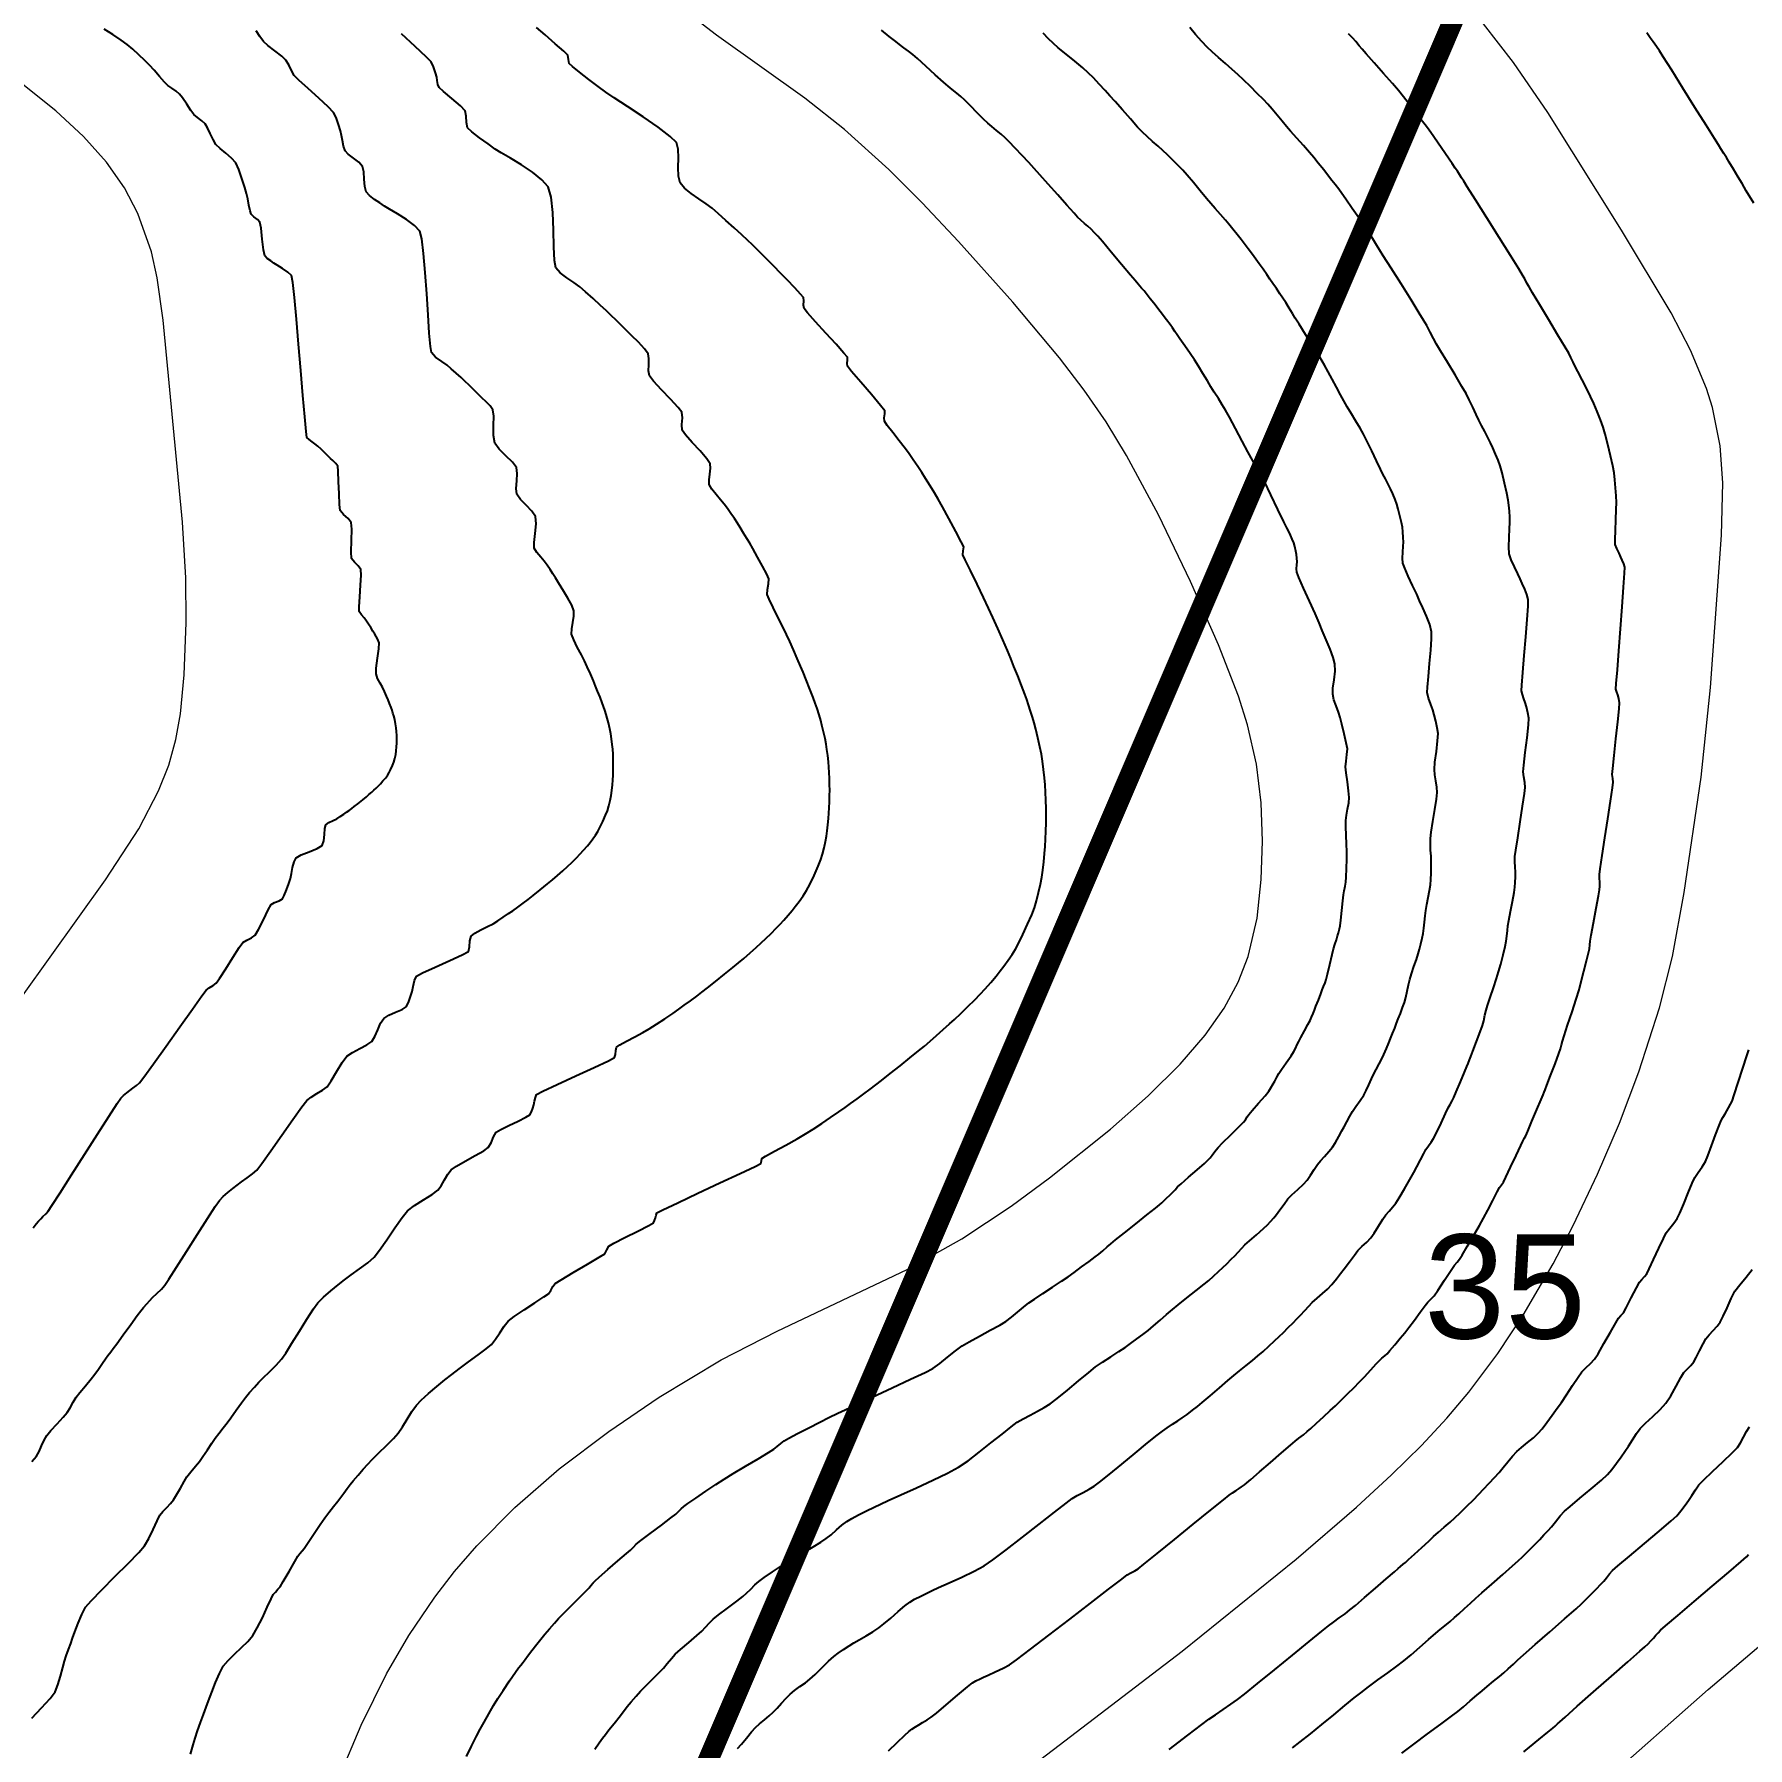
# Model space of a CAD drawing. Extents: x 27 to 849, y 0 to 853.
# Drawn here: x 716.7 to 800.3, y 369 to 452.6 of the extents above; entities that cross this region are included whole.
import ezdxf
from ezdxf.enums import TextEntityAlignment as Align

# ---------------------------------------------------------------- set-up
doc = ezdxf.new("R2010")
doc.units = 0
doc.header["$LTSCALE"] = 2
for name, color, linetype in [('ARQ - PORTAS E ESQUADRIAS 1-50', 2, 'Continuous'), ('Curva 1 m', 5, 'Continuous'), ('Curva Mestra', 1, 'Continuous'), ('TXT - TEXTO 01', 142, 'Continuous')]:
    doc.layers.add(name, color=color, linetype=linetype)
doc.styles.add('ARIAL', font='arial.ttf')

msp = doc.modelspace()

# ---------------------------------------------------------------- linework, layer by layer
at = {"layer": 'ARQ - PORTAS E ESQUADRIAS 1-50', "const_width": 1}
msp.add_lwpolyline([(619.662, 64.962), (532.953, 53.734), (488.222, 57.382), (464.071, 66.688), (452.245, 74.702), (148.786, 382.232), (76.606, 469.903), (65.463, 493.563), (62.139, 582.817), (440.601, 808.535), (802.504, 491.862), (619.662, 64.962)], close=True, dxfattribs=at)
at = {"layer": 'Curva 1 m', "linetype": 'Continuous', "lineweight": -3}
for points, elevation in [([(716.606, 370.405), (717.082, 370.909), (717.498, 371.371), (717.743, 371.69), (717.885, 372.031), (718.01, 372.46), (718.116, 372.878), (718.201, 373.19), (718.29, 373.451), (718.396, 373.754), (718.505, 374.056), (718.602, 374.315), (718.716, 374.624), (718.872, 375.043), (719.05, 375.472), (719.231, 375.815), (719.508, 376.136), (720.026, 376.671), (720.666, 377.313), (721.307, 377.956), (721.83, 378.492), (722.115, 378.815), (722.318, 379.171), (722.528, 379.618), (722.718, 380.039), (722.862, 380.315), (723.006, 380.494), (723.192, 380.691), (723.379, 380.887), (723.528, 381.064), (723.675, 381.301), (723.857, 381.629), (724.038, 381.955), (724.18, 382.189), (724.37, 382.431), (724.599, 382.698), (724.794, 382.936), (724.957, 383.17), (725.176, 383.499), (725.394, 383.828), (725.554, 384.061), (725.737, 384.302), (725.95, 384.572), (726.135, 384.811), (726.316, 385.06), (726.578, 385.425), (726.843, 385.792), (727.031, 386.043), (727.232, 386.287), (727.468, 386.559), (727.68, 386.793), (727.893, 387.005), (728.206, 387.306), (728.534, 387.632), (728.794, 387.918), (728.995, 388.212), (729.303, 388.702), (729.666, 389.29), (730.032, 389.879), (730.348, 390.373), (730.564, 390.673), (730.843, 390.952), (731.192, 391.255), (731.553, 391.548), (731.864, 391.797), (732.194, 392.042), (732.598, 392.325), (732.997, 392.619), (733.315, 392.895), (733.58, 393.231), (733.934, 393.746), (734.318, 394.32), (734.672, 394.831), (734.937, 395.159), (735.279, 395.423), (735.721, 395.7), (736.14, 395.958), (736.415, 396.162), (736.577, 396.38), (736.737, 396.661), (736.899, 396.94), (737.063, 397.154), (737.323, 397.334), (737.756, 397.585), (738.241, 397.854), (738.657, 398.091), (738.881, 398.244), (739.014, 398.473), (739.134, 398.763), (739.269, 398.988), (739.489, 399.124), (739.884, 399.323), (740.333, 399.538), (740.714, 399.724), (740.904, 399.835), (740.985, 399.98), (741.05, 400.168), (741.1, 400.334), (741.137, 400.501), (741.176, 400.692), (741.238, 400.835), (741.543, 400.996), (742.245, 401.323), (743.144, 401.735), (744.043, 402.147), (744.743, 402.474), (745.045, 402.634), (745.085, 402.785), (745.097, 402.984), (745.136, 403.138), (745.292, 403.247), (745.617, 403.428), (746.024, 403.645), (746.426, 403.859), (746.737, 404.035), (747.085, 404.257), (747.491, 404.525), (747.88, 404.788), (748.178, 404.994), (748.442, 405.182), (748.745, 405.404), (749.047, 405.628), (749.305, 405.824), (749.574, 406.035), (749.972, 406.35), (750.412, 406.703), (750.811, 407.024), (751.083, 407.248), (751.347, 407.473), (751.653, 407.741), (751.951, 408.006), (752.189, 408.224), (752.415, 408.438), (752.676, 408.693), (752.929, 408.944), (753.125, 409.147), (753.303, 409.342), (753.508, 409.576), (753.704, 409.807), (753.857, 409.995), (754.043, 410.242), (754.247, 410.53), (754.413, 410.79), (754.562, 411.079), (754.773, 411.521), (754.979, 411.975), (755.112, 412.302), (755.189, 412.558), (755.264, 412.862), (755.329, 413.167), (755.378, 413.427), (755.416, 413.686), (755.45, 413.988), (755.479, 414.292), (755.5, 414.552), (755.514, 414.812), (755.526, 415.114), (755.534, 415.417), (755.537, 415.677), (755.534, 415.937), (755.526, 416.24), (755.515, 416.542), (755.499, 416.802), (755.475, 417.062), (755.442, 417.365), (755.402, 417.668), (755.363, 417.927), (755.308, 418.2), (755.234, 418.528), (755.159, 418.844), (755.099, 419.078), (755.018, 419.349), (754.92, 419.656), (754.829, 419.924), (754.728, 420.197), (754.569, 420.61), (754.395, 421.056), (754.245, 421.427), (754.119, 421.724), (753.953, 422.107), (753.768, 422.526), (753.587, 422.931), (753.432, 423.272), (753.251, 423.644), (753.014, 424.115), (752.773, 424.594), (752.582, 424.994), (752.492, 425.224), (752.505, 425.463), (752.557, 425.742), (752.566, 425.98), (752.469, 426.209), (752.265, 426.6), (752.017, 427.05), (751.785, 427.459), (751.633, 427.724), (751.498, 427.955), (751.336, 428.222), (751.173, 428.486), (751.032, 428.708), (750.888, 428.924), (750.718, 429.173), (750.545, 429.421), (750.394, 429.632), (750.216, 429.848), (749.992, 430.106), (749.786, 430.364), (749.664, 430.582), (749.649, 430.811), (749.686, 431.094), (749.722, 431.377), (749.705, 431.604), (749.539, 431.847), (749.211, 432.223), (748.83, 432.641), (748.504, 433.009), (748.341, 433.235), (748.322, 433.508), (748.351, 433.838), (748.33, 434.109), (748.145, 434.348), (747.767, 434.75), (747.324, 435.211), (746.941, 435.624), (746.743, 435.887), (746.704, 436.127), (746.713, 436.429), (746.72, 436.73), (746.679, 436.969), (746.504, 437.212), (746.205, 437.525), (745.877, 437.841), (745.617, 438.094), (745.393, 438.323), (745.13, 438.587), (744.865, 438.85), (744.634, 439.073), (744.361, 439.326), (743.999, 439.655), (743.631, 439.984), (743.339, 440.238), (743.054, 440.445), (742.709, 440.674), (742.388, 440.916), (742.175, 441.159), (742.114, 441.516), (742.086, 442.176), (742.066, 443.002), (742.029, 443.857), (741.948, 444.604), (741.799, 445.105), (741.5, 445.455), (741.04, 445.82), (740.501, 446.176), (739.963, 446.5), (739.508, 446.766), (739.217, 446.951), (738.868, 447.203), (738.446, 447.507), (738.073, 447.794), (737.871, 447.994), (737.817, 448.246), (737.806, 448.564), (737.755, 448.82), (737.523, 449.058), (737.103, 449.412), (736.69, 449.752), (736.476, 449.95), (736.425, 450.102), (736.394, 450.291), (736.363, 450.455), (736.302, 450.67), (736.208, 450.964), (736.098, 451.205), (735.852, 451.457), (735.32, 451.955), (734.647, 452.575)], 42), ([(716.609, 382.937), (716.837, 383.19), (716.963, 383.413), (717.087, 383.688), (717.211, 383.964), (717.335, 384.19), (717.542, 384.442), (717.846, 384.774), (718.144, 385.094), (718.334, 385.314), (718.477, 385.549), (718.627, 385.827), (718.769, 386.064), (718.948, 386.292), (719.224, 386.623), (719.504, 386.954), (719.69, 387.184), (719.863, 387.434), (720.053, 387.722), (720.197, 387.934), (720.318, 388.095), (720.46, 388.275), (720.584, 388.434), (720.752, 388.665), (721.069, 389.103), (721.437, 389.611), (721.756, 390.05), (721.928, 390.282), (722.062, 390.445), (722.22, 390.626), (722.361, 390.782), (722.503, 390.924), (722.711, 391.124), (722.93, 391.341), (723.103, 391.532), (723.295, 391.818), (723.672, 392.407), (724.16, 393.178), (724.686, 394.011), (725.177, 394.783), (725.559, 395.375), (725.759, 395.664), (725.945, 395.851), (726.178, 396.053), (726.418, 396.248), (726.626, 396.414), (726.846, 396.577), (727.115, 396.766), (727.381, 396.962), (727.593, 397.146), (727.835, 397.461), (728.273, 398.079), (728.81, 398.848), (729.346, 399.615), (729.784, 400.23), (730.027, 400.542), (730.245, 400.707), (730.522, 400.875), (730.798, 401.043), (731.012, 401.21), (731.219, 401.501), (731.481, 401.942), (731.752, 402.39), (731.985, 402.699), (732.254, 402.886), (732.607, 403.069), (732.951, 403.248), (733.196, 403.425), (733.35, 403.668), (733.488, 403.989), (733.626, 404.307), (733.779, 404.541), (734.023, 404.701), (734.356, 404.851), (734.673, 404.986), (734.869, 405.106), (734.99, 405.323), (735.087, 405.606), (735.162, 405.854), (735.218, 406.105), (735.277, 406.391), (735.37, 406.606), (735.67, 406.773), (736.284, 407.049), (737.002, 407.363), (737.613, 407.639), (737.908, 407.806), (737.968, 408.032), (737.985, 408.33), (738.044, 408.561), (738.219, 408.695), (738.519, 408.857), (738.849, 409.019), (739.111, 409.159), (739.343, 409.307), (739.614, 409.486), (739.873, 409.661), (740.072, 409.799), (740.314, 409.972), (740.586, 410.173), (740.823, 410.351), (741.063, 410.54), (741.415, 410.82), (741.766, 411.103), (742.009, 411.301), (742.251, 411.509), (742.524, 411.75), (742.746, 411.951), (742.953, 412.149), (743.186, 412.378), (743.37, 412.567), (743.533, 412.748), (743.715, 412.958), (743.858, 413.132), (743.982, 413.297), (744.118, 413.489), (744.229, 413.662), (744.328, 413.855), (744.469, 414.149), (744.606, 414.452), (744.695, 414.67), (744.763, 414.907), (744.826, 415.181), (744.872, 415.42), (744.905, 415.658), (744.933, 415.931), (744.953, 416.17), (744.966, 416.409), (744.975, 416.681), (744.978, 416.92), (744.975, 417.159), (744.966, 417.432), (744.953, 417.67), (744.93, 417.909), (744.897, 418.182), (744.862, 418.42), (744.81, 418.673), (744.742, 418.965), (744.686, 419.188), (744.632, 419.368), (744.567, 419.573), (744.506, 419.752), (744.438, 419.934), (744.333, 420.209), (744.216, 420.506), (744.117, 420.754), (744.007, 421.012), (743.861, 421.346), (743.707, 421.692), (743.575, 421.984), (743.421, 422.284), (743.224, 422.648), (743.047, 423.006), (742.948, 423.285), (742.952, 423.544), (743.006, 423.853), (743.059, 424.163), (743.059, 424.42), (742.952, 424.697), (742.765, 425.041), (742.569, 425.366), (742.437, 425.582), (742.312, 425.794), (742.166, 426.033), (742.036, 426.238), (741.904, 426.436), (741.749, 426.66), (741.611, 426.854), (741.446, 427.048), (741.251, 427.274), (741.124, 427.487), (741.124, 427.761), (741.175, 428.201), (741.215, 428.668), (741.186, 429.022), (741.012, 429.289), (740.731, 429.574), (740.451, 429.855), (740.276, 430.109), (740.242, 430.401), (740.27, 430.765), (740.296, 431.13), (740.26, 431.42), (740.066, 431.682), (739.744, 431.988), (739.416, 432.307), (739.202, 432.605), (739.137, 432.981), (739.135, 433.466), (739.143, 433.926), (739.106, 434.228), (738.977, 434.42), (738.778, 434.626), (738.567, 434.82), (738.398, 434.978), (738.192, 435.188), (737.954, 435.426), (737.743, 435.631), (737.561, 435.8), (737.319, 436.019), (737.074, 436.238), (736.879, 436.408), (736.614, 436.595), (736.311, 436.806), (736.104, 437.022), (736.057, 437.319), (736.003, 437.974), (735.942, 438.871), (735.874, 439.894), (735.8, 440.929), (735.719, 441.858), (735.633, 442.567), (735.54, 442.941), (735.286, 443.222), (734.893, 443.514), (734.455, 443.788), (734.066, 444.016), (733.818, 444.171), (733.595, 444.322), (733.331, 444.495), (733.086, 444.681), (732.92, 444.866), (732.853, 445.127), (732.831, 445.483), (732.811, 445.84), (732.747, 446.106), (732.571, 446.305), (732.307, 446.513), (732.051, 446.705), (731.894, 446.859), (731.818, 447.087), (731.771, 447.37), (731.724, 447.617), (731.662, 447.84), (731.568, 448.157), (731.453, 448.485), (731.327, 448.742), (731.075, 449.011), (730.616, 449.436), (730.09, 449.906), (729.639, 450.311), (729.404, 450.541), (729.273, 450.777), (729.144, 451.06), (729.01, 451.292), (728.802, 451.482), (728.469, 451.744), (728.131, 452.008), (727.909, 452.201), (727.738, 452.436), (727.559, 452.72)], 43), ([(716.677, 394.32), (716.825, 394.522), (716.932, 394.648), (717.042, 394.772), (717.145, 394.873), (717.291, 395.015), (717.413, 395.147), (717.586, 395.41), (717.989, 396.037), (718.546, 396.908), (719.179, 397.899), (719.813, 398.891), (720.371, 399.762), (720.777, 400.391), (720.954, 400.656), (721.084, 400.782), (721.244, 400.916), (721.387, 401.031), (721.541, 401.143), (721.722, 401.272), (721.871, 401.396), (722.08, 401.677), (722.543, 402.325), (723.16, 403.192), (723.827, 404.132), (724.444, 404.999), (724.907, 405.645), (725.116, 405.924), (725.27, 406.035), (725.458, 406.147), (725.609, 406.259), (725.773, 406.496), (726.075, 406.969), (726.424, 407.522), (726.731, 407.999), (726.906, 408.243), (727.094, 408.365), (727.329, 408.482), (727.512, 408.606), (727.67, 408.879), (727.905, 409.359), (728.138, 409.834), (728.288, 410.095), (728.456, 410.192), (728.671, 410.278), (728.833, 410.377), (728.925, 410.544), (729.035, 410.82), (729.141, 411.124), (729.225, 411.374), (729.282, 411.615), (729.335, 411.902), (729.402, 412.176), (729.502, 412.377), (729.748, 412.525), (730.142, 412.677), (730.533, 412.829), (730.771, 412.977), (730.849, 413.198), (730.884, 413.508), (730.908, 413.803), (730.952, 413.984), (731.099, 414.097), (731.308, 414.197), (731.486, 414.283), (731.646, 414.386), (731.825, 414.506), (731.966, 414.603), (732.087, 414.689), (732.223, 414.79), (732.342, 414.879), (732.517, 415.017), (732.758, 415.21), (732.934, 415.354), (733.055, 415.458), (733.192, 415.578), (733.303, 415.679), (733.407, 415.778), (733.523, 415.893), (733.615, 415.987), (733.743, 416.131), (733.859, 416.27), (733.955, 416.4), (734.044, 416.535), (734.116, 416.676), (734.211, 416.881), (734.277, 417.039), (734.328, 417.225), (734.366, 417.414), (734.39, 417.601), (734.407, 417.789), (734.415, 417.976), (734.419, 418.164), (734.415, 418.351), (734.406, 418.539), (734.387, 418.726), (734.361, 418.914), (734.317, 419.117), (734.273, 419.297), (734.23, 419.439), (734.183, 419.579), (734.134, 419.709), (734.058, 419.906), (733.988, 420.08), (733.91, 420.262), (733.809, 420.493), (733.717, 420.696), (733.61, 420.896), (733.483, 421.132), (733.404, 421.346), (733.418, 421.636), (733.478, 422.109), (733.538, 422.579), (733.552, 422.859), (733.468, 423.064), (733.337, 423.287), (733.241, 423.441), (733.142, 423.607), (733.041, 423.769), (732.936, 423.924), (732.828, 424.077), (732.696, 424.229), (732.585, 424.393), (732.587, 424.626), (732.617, 425.106), (732.653, 425.674), (732.677, 426.171), (732.666, 426.439), (732.537, 426.617), (732.345, 426.804), (732.212, 426.982), (732.192, 427.3), (732.205, 427.85), (732.215, 428.403), (732.19, 428.73), (732.038, 428.925), (731.816, 429.128), (731.661, 429.323), (731.623, 429.608), (731.598, 430.13), (731.578, 430.727), (731.559, 431.234), (731.533, 431.487), (731.438, 431.618), (731.298, 431.752), (731.179, 431.862), (731.076, 431.967), (730.957, 432.086), (730.851, 432.189), (730.722, 432.308), (730.556, 432.457), (730.42, 432.577), (730.287, 432.671), (730.136, 432.776), (730.032, 432.884), (729.995, 433.175), (729.928, 433.897), (729.84, 434.928), (729.736, 436.146), (729.627, 437.429), (729.519, 438.655), (729.42, 439.703), (729.337, 440.45), (729.28, 440.776), (729.108, 440.953), (728.847, 441.133), (728.587, 441.288), (728.419, 441.391), (728.264, 441.495), (728.091, 441.615), (727.97, 441.739), (727.914, 442.031), (727.853, 442.564), (727.793, 443.097), (727.738, 443.391), (727.614, 443.517), (727.44, 443.643), (727.312, 443.768), (727.256, 443.941), (727.2, 444.22), (727.143, 444.526), (727.085, 444.778), (726.997, 445.084), (726.862, 445.521), (726.707, 445.961), (726.557, 446.279), (726.353, 446.506), (726.073, 446.747), (725.795, 446.978), (725.595, 447.178), (725.453, 447.414), (725.309, 447.713), (725.176, 447.995), (725.07, 448.179), (724.904, 448.33), (724.693, 448.486), (724.52, 448.633), (724.375, 448.83), (724.171, 449.137), (723.967, 449.443), (723.821, 449.635), (723.647, 449.773), (723.433, 449.914), (723.253, 450.047), (723.089, 450.22), (722.844, 450.499), (722.579, 450.803), (722.351, 451.049), (722.118, 451.278), (721.829, 451.552), (721.531, 451.822), (721.268, 452.045), (720.962, 452.264), (720.559, 452.532), (720.141, 452.808)], 44), ([(724.355, 368.65), (724.48, 369.107), (724.578, 369.44), (724.696, 369.789), (724.838, 370.193), (724.983, 370.595), (725.113, 370.94), (725.23, 371.256), (725.388, 371.684), (725.571, 372.153), (725.764, 372.595), (725.951, 372.94), (726.186, 373.228), (726.497, 373.536), (726.836, 373.85), (727.151, 374.156), (727.393, 374.44), (727.611, 374.809), (727.859, 375.306), (728.097, 375.818), (728.287, 376.233), (728.389, 376.44), (728.491, 376.562), (728.617, 376.694), (728.722, 376.815), (728.88, 377.08), (729.158, 377.566), (729.435, 378.051), (729.591, 378.315), (729.686, 378.435), (729.8, 378.569), (729.898, 378.688), (730.061, 378.928), (730.36, 379.374), (730.681, 379.853), (730.911, 380.188), (731.099, 380.437), (731.327, 380.729), (731.541, 381.002), (731.686, 381.188), (731.828, 381.385), (731.989, 381.61), (732.134, 381.804), (732.289, 381.991), (732.524, 382.267), (732.781, 382.561), (732.999, 382.804), (733.219, 383.027), (733.547, 383.346), (733.913, 383.704), (734.249, 384.043), (734.484, 384.304), (734.697, 384.616), (734.923, 384.997), (735.15, 385.376), (735.37, 385.681), (735.613, 385.926), (735.965, 386.239), (736.369, 386.581), (736.768, 386.909), (737.103, 387.181), (737.462, 387.455), (737.915, 387.786), (738.382, 388.126), (738.783, 388.428), (739.036, 388.644), (739.234, 388.896), (739.44, 389.213), (739.647, 389.529), (739.848, 389.776), (740.143, 390.003), (740.623, 390.325), (741.153, 390.669), (741.597, 390.957), (741.818, 391.114), (741.926, 391.268), (742.033, 391.458), (742.142, 391.61), (742.43, 391.794), (743.022, 392.145), (743.713, 392.548), (744.296, 392.891), (744.566, 393.062), (744.662, 393.249), (744.76, 393.434), (745.012, 393.577), (745.549, 393.853), (746.178, 394.171), (746.706, 394.439), (746.939, 394.565), (746.996, 394.685), (747.037, 394.814), (747.067, 394.944), (747.107, 395.065), (747.396, 395.207), (748.122, 395.55), (749.109, 396.013), (750.183, 396.515), (751.169, 396.978), (751.894, 397.321), (752.182, 397.463), (752.205, 397.588), (752.227, 397.715), (752.41, 397.823), (752.84, 398.06), (753.392, 398.363), (753.942, 398.668), (754.363, 398.912), (754.725, 399.14), (755.148, 399.418), (755.583, 399.709), (755.979, 399.979), (756.284, 400.19), (756.559, 400.386), (756.876, 400.615), (757.205, 400.858), (757.518, 401.092), (757.787, 401.296), (758.071, 401.518), (758.487, 401.848), (758.969, 402.232), (759.452, 402.62), (759.87, 402.958), (760.157, 403.195), (760.432, 403.429), (760.751, 403.707), (761.081, 403.997), (761.386, 404.271), (761.632, 404.496), (761.933, 404.782), (762.282, 405.122), (762.618, 405.456), (762.88, 405.726), (763.117, 405.988), (763.391, 406.299), (763.653, 406.607), (763.856, 406.858), (764.037, 407.096), (764.242, 407.378), (764.439, 407.664), (764.597, 407.917), (764.747, 408.204), (764.961, 408.644), (765.193, 409.142), (765.398, 409.604), (765.53, 409.933), (765.632, 410.275), (765.732, 410.68), (765.819, 411.086), (765.885, 411.433), (765.935, 411.778), (765.98, 412.182), (766.019, 412.586), (766.046, 412.933), (766.066, 413.28), (766.081, 413.683), (766.092, 414.086), (766.096, 414.433), (766.092, 414.78), (766.082, 415.184), (766.066, 415.587), (766.045, 415.933), (766.014, 416.28), (765.969, 416.684), (765.917, 417.088), (765.863, 417.433), (765.791, 417.798), (765.693, 418.235), (765.592, 418.656), (765.511, 418.968), (765.435, 419.231), (765.34, 419.535), (765.241, 419.837), (765.152, 420.096), (765.052, 420.368), (764.896, 420.778), (764.712, 421.252), (764.529, 421.717), (764.374, 422.1), (764.206, 422.497), (763.984, 423.007), (763.737, 423.566), (763.496, 424.106), (763.289, 424.561), (763.046, 425.072), (762.724, 425.73), (762.399, 426.393), (762.145, 426.918), (762.037, 427.163), (762.056, 427.352), (762.074, 427.541), (761.956, 427.785), (761.686, 428.298), (761.349, 428.922), (761.035, 429.497), (760.829, 429.866), (760.649, 430.174), (760.434, 430.53), (760.216, 430.882), (760.028, 431.178), (759.836, 431.466), (759.609, 431.798), (759.378, 432.128), (759.177, 432.41), (758.931, 432.726), (758.616, 433.118), (758.339, 433.472), (758.203, 433.676), (758.2, 433.836), (758.228, 434.028), (758.224, 434.187), (758.022, 434.45), (757.577, 434.975), (757.05, 435.586), (756.605, 436.107), (756.405, 436.361), (756.396, 436.497), (756.41, 436.662), (756.4, 436.798), (756.233, 437), (755.845, 437.43), (755.347, 437.974), (754.847, 438.52), (754.457, 438.956), (754.285, 439.168), (754.265, 439.337), (754.273, 439.542), (754.253, 439.709), (754.118, 439.879), (753.83, 440.19), (753.468, 440.565), (753.111, 440.93), (752.836, 441.21), (752.602, 441.448), (752.329, 441.724), (752.042, 442.011), (751.766, 442.283), (751.525, 442.515), (751.247, 442.774), (750.879, 443.11), (750.477, 443.472), (750.098, 443.809), (749.798, 444.069), (749.505, 444.286), (749.145, 444.525), (748.777, 444.778), (748.459, 445.038), (748.247, 445.297), (748.162, 445.626), (748.15, 446.055), (748.162, 446.518), (748.149, 446.946), (748.059, 447.27), (747.755, 447.572), (747.168, 448.013), (746.43, 448.521), (745.671, 449.025), (745.023, 449.452), (744.616, 449.731), (744.248, 450.005), (743.79, 450.351), (743.335, 450.697), (742.981, 450.977), (742.821, 451.121), (742.791, 451.327), (742.763, 451.534), (742.569, 451.722), (742.149, 452.092), (741.655, 452.518), (741.24, 452.876)], 41), ([(737.819, 368.536), (738.067, 369.043), (738.303, 369.524), (738.479, 369.87), (738.673, 370.221), (738.904, 370.626), (739.14, 371.028), (739.349, 371.37), (739.599, 371.754), (739.918, 372.226), (740.205, 372.645), (740.362, 372.87), (740.46, 372.999), (740.574, 373.143), (740.674, 373.27), (740.8, 373.434), (741.012, 373.712), (741.249, 374.018), (741.448, 374.27), (741.64, 374.499), (741.871, 374.77), (742.107, 375.041), (742.313, 375.27), (742.552, 375.516), (742.916, 375.884), (743.31, 376.278), (743.636, 376.605), (743.799, 376.77), (743.891, 376.879), (743.995, 377.005), (744.09, 377.112), (744.295, 377.293), (744.714, 377.655), (745.204, 378.076), (745.622, 378.435), (745.823, 378.611), (745.959, 378.758), (746.096, 378.902), (746.317, 379.073), (746.779, 379.422), (747.325, 379.831), (747.794, 380.185), (748.03, 380.366), (748.153, 380.482), (748.291, 380.619), (748.417, 380.733), (748.613, 380.873), (749.004, 381.144), (749.494, 381.478), (749.987, 381.809), (750.387, 382.071), (750.831, 382.343), (751.43, 382.7), (752.05, 383.066), (752.555, 383.366), (752.81, 383.523), (752.972, 383.655), (753.15, 383.814), (753.313, 383.944), (753.539, 384.07), (753.974, 384.299), (754.514, 384.578), (755.055, 384.854), (755.493, 385.074), (755.937, 385.285), (756.684, 385.633), (757.608, 386.061), (758.584, 386.515), (759.486, 386.939), (760.189, 387.276), (760.568, 387.472), (760.909, 387.711), (761.289, 388.015), (761.667, 388.321), (762.003, 388.568), (762.349, 388.773), (762.838, 389.042), (763.367, 389.328), (763.834, 389.584), (764.138, 389.765), (764.401, 389.963), (764.696, 390.209), (764.99, 390.458), (765.248, 390.663), (765.527, 390.855), (765.94, 391.129), (766.406, 391.434), (766.844, 391.721), (767.17, 391.942), (767.467, 392.154), (767.828, 392.417), (768.191, 392.685), (768.493, 392.91), (768.673, 393.048), (768.862, 393.207), (769.074, 393.393), (769.261, 393.554), (769.486, 393.735), (769.926, 394.088), (770.471, 394.523), (771.011, 394.955), (771.435, 395.294), (771.632, 395.454), (771.745, 395.554), (771.872, 395.671), (771.975, 395.768), (772.125, 395.914), (772.266, 396.055), (772.389, 396.189), (772.514, 396.322), (772.688, 396.477), (773.045, 396.791), (773.463, 397.157), (773.819, 397.47), (773.989, 397.623), (774.099, 397.748), (774.204, 397.877), (774.284, 397.984), (774.389, 398.129), (774.486, 398.252), (774.705, 398.471), (775.112, 398.868), (775.518, 399.265), (775.734, 399.483), (775.816, 399.6), (775.902, 399.739), (775.982, 399.858), (776.152, 400.057), (776.464, 400.413), (776.778, 400.773), (776.958, 400.989), (777.061, 401.153), (777.169, 401.344), (777.25, 401.489), (777.347, 401.678), (777.447, 401.864), (777.577, 402.053), (777.811, 402.382), (778.049, 402.718), (778.188, 402.924), (778.267, 403.08), (778.351, 403.264), (778.426, 403.424), (778.53, 403.619), (778.7, 403.932), (778.868, 404.244), (778.971, 404.439), (779.041, 404.597), (779.118, 404.779), (779.183, 404.939), (779.26, 405.133), (779.378, 405.44), (779.496, 405.746), (779.571, 405.94), (779.633, 406.098), (779.704, 406.279), (779.76, 406.44), (779.826, 406.708), (779.935, 407.178), (780.046, 407.654), (780.115, 407.94), (780.18, 408.147), (780.259, 408.382), (780.317, 408.565), (780.362, 408.723), (780.408, 408.905), (780.443, 409.065), (780.475, 409.333), (780.524, 409.803), (780.573, 410.279), (780.605, 410.565), (780.641, 410.764), (780.687, 410.99), (780.719, 411.19), (780.734, 411.439), (780.75, 411.853), (780.763, 412.311), (780.768, 412.69), (780.758, 413.05), (780.737, 413.477), (780.718, 413.885), (780.718, 414.19), (780.75, 414.451), (780.806, 414.753), (780.859, 415.055), (780.884, 415.315), (780.857, 415.643), (780.795, 416.09), (780.732, 416.525), (780.702, 416.815), (780.728, 417.094), (780.775, 417.412), (780.792, 417.69), (780.743, 417.984), (780.642, 418.43), (780.528, 418.889), (780.44, 419.225), (780.354, 419.486), (780.243, 419.788), (780.14, 420.09), (780.08, 420.353), (780.09, 420.661), (780.143, 421.067), (780.191, 421.488), (780.189, 421.839), (780.107, 422.144), (779.953, 422.557), (779.763, 423.019), (779.57, 423.468), (779.411, 423.843), (779.216, 424.289), (778.942, 424.9), (778.656, 425.534), (778.428, 426.049), (778.326, 426.304), (778.319, 426.472), (778.331, 426.667), (778.339, 426.813), (778.331, 426.995), (778.313, 427.175), (778.279, 427.34), (778.226, 427.566), (778.18, 427.735), (778.107, 427.924), (778.024, 428.109), (777.931, 428.291), (777.836, 428.473), (777.698, 428.76), (777.408, 429.367), (777.061, 430.091), (776.754, 430.728), (776.583, 431.074), (776.433, 431.333), (776.254, 431.624), (776.1, 431.882), (775.94, 432.177), (775.66, 432.705), (775.336, 433.317), (775.042, 433.866), (774.855, 434.207), (774.693, 434.474), (774.499, 434.782), (774.303, 435.089), (774.136, 435.353), (773.962, 435.64), (773.746, 435.998), (773.525, 436.362), (773.335, 436.665), (773.123, 436.98), (772.862, 437.357), (772.624, 437.696), (772.484, 437.897), (772.377, 438.053), (772.256, 438.231), (772.147, 438.386), (771.967, 438.624), (771.655, 439.03), (771.346, 439.43), (771.174, 439.652), (771.081, 439.773), (770.975, 439.91), (770.88, 440.029), (770.754, 440.173), (770.584, 440.363), (770.434, 440.533), (770.212, 440.798), (769.779, 441.318), (769.275, 441.923), (768.841, 442.442), (768.616, 442.706), (768.464, 442.863), (768.287, 443.037), (768.131, 443.186), (767.973, 443.328), (767.789, 443.487), (767.633, 443.631), (767.459, 443.822), (767.112, 444.211), (766.668, 444.711), (766.204, 445.234), (765.795, 445.694), (765.518, 446.001), (765.249, 446.293), (764.921, 446.645), (764.587, 447.002), (764.296, 447.306), (764.102, 447.501), (763.908, 447.671), (763.675, 447.861), (763.442, 448.05), (763.247, 448.217), (763.041, 448.417), (762.736, 448.723), (762.402, 449.061), (762.111, 449.353), (761.935, 449.523), (761.741, 449.682), (761.514, 449.856), (761.317, 450.013), (761.092, 450.213), (760.687, 450.579), (760.223, 450.999), (759.818, 451.365), (759.59, 451.566), (759.386, 451.723), (759.15, 451.895), (758.944, 452.048), (758.757, 452.196), (758.445, 452.446), (758.071, 452.745)], 39), ([(744.085, 368.892), (744.296, 369.199), (744.455, 369.426), (744.598, 369.615), (744.768, 369.832), (744.938, 370.046), (745.079, 370.224), (745.263, 370.464), (745.472, 370.737), (745.66, 370.974), (745.859, 371.213), (746.096, 371.487), (746.308, 371.724), (746.535, 371.957), (746.872, 372.293), (747.205, 372.626), (747.422, 372.849), (747.608, 373.067), (747.815, 373.32), (748.005, 373.534), (748.258, 373.761), (748.661, 374.105), (749.061, 374.445), (749.305, 374.659), (749.48, 374.843), (749.673, 375.059), (749.851, 375.241), (750.113, 375.446), (750.554, 375.774), (751.005, 376.109), (751.301, 376.338), (751.482, 376.505), (751.686, 376.708), (751.891, 376.909), (752.075, 377.073), (752.343, 377.268), (752.746, 377.545), (753.184, 377.836), (753.553, 378.076), (753.868, 378.268), (754.284, 378.512), (754.723, 378.768), (755.111, 378.999), (755.37, 379.165), (755.606, 379.355), (755.871, 379.589), (756.137, 379.822), (756.376, 380.006), (756.615, 380.147), (756.95, 380.325), (757.329, 380.517), (757.7, 380.701), (758.011, 380.854), (758.389, 381.028), (759.012, 381.307), (759.773, 381.649), (760.565, 382.014), (761.282, 382.362), (761.818, 382.653), (762.286, 382.969), (762.834, 383.383), (763.406, 383.835), (763.944, 384.268), (764.39, 384.624), (764.687, 384.844), (764.972, 385.014), (765.311, 385.197), (765.668, 385.385), (766.006, 385.569), (766.289, 385.742), (766.639, 386.008), (767.137, 386.414), (767.683, 386.867), (768.174, 387.274), (768.509, 387.539), (768.848, 387.774), (769.254, 388.041), (769.648, 388.296), (769.95, 388.498), (770.214, 388.685), (770.519, 388.906), (770.821, 389.13), (771.077, 389.327), (771.339, 389.546), (771.655, 389.822), (771.977, 390.104), (772.254, 390.341), (772.544, 390.575), (772.964, 390.91), (773.417, 391.27), (773.806, 391.581), (774.032, 391.765), (774.259, 391.967), (774.513, 392.201), (774.719, 392.395), (774.91, 392.579), (775.125, 392.791), (775.301, 392.969), (775.459, 393.139), (775.637, 393.335), (775.797, 393.502), (776.011, 393.694), (776.355, 393.993), (776.697, 394.291), (776.903, 394.478), (777.045, 394.635), (777.2, 394.821), (777.333, 394.986), (777.492, 395.201), (777.703, 395.49), (777.897, 395.737), (778.092, 395.934), (778.37, 396.2), (778.646, 396.464), (778.833, 396.66), (778.997, 396.894), (779.17, 397.171), (779.329, 397.41), (779.48, 397.589), (779.684, 397.815), (779.894, 398.05), (780.061, 398.258), (780.21, 398.489), (780.376, 398.775), (780.531, 399.053), (780.644, 399.258), (780.769, 399.498), (780.908, 399.772), (781.038, 400.008), (781.205, 400.25), (781.418, 400.541), (781.594, 400.803), (781.708, 401.024), (781.841, 401.309), (781.97, 401.591), (782.07, 401.803), (782.2, 402.045), (782.351, 402.32), (782.479, 402.564), (782.576, 402.78), (782.698, 403.068), (782.817, 403.354), (782.904, 403.564), (782.998, 403.803), (783.103, 404.075), (783.194, 404.315), (783.274, 404.517), (783.381, 404.788), (783.489, 405.072), (783.573, 405.315), (783.638, 405.564), (783.706, 405.868), (783.774, 406.177), (783.839, 406.44), (783.927, 406.723), (784.044, 407.077), (784.16, 407.425), (784.244, 407.69), (784.309, 407.92), (784.38, 408.188), (784.447, 408.457), (784.496, 408.69), (784.529, 408.938), (784.558, 409.242), (784.587, 409.551), (784.617, 409.815), (784.666, 410.094), (784.735, 410.44), (784.802, 410.786), (784.845, 411.065), (784.864, 411.324), (784.875, 411.627), (784.881, 411.929), (784.882, 412.19), (784.874, 412.45), (784.857, 412.753), (784.843, 413.055), (784.844, 413.315), (784.885, 413.635), (784.967, 414.15), (785.063, 414.73), (785.142, 415.245), (785.176, 415.565), (785.157, 415.825), (785.11, 416.127), (785.063, 416.43), (785.04, 416.69), (785.069, 417.046), (785.136, 417.561), (785.199, 418.078), (785.22, 418.44), (785.179, 418.718), (785.104, 419.046), (785.021, 419.359), (784.956, 419.591), (784.864, 419.861), (784.754, 420.166), (784.686, 420.437), (784.697, 420.708), (784.744, 421.218), (784.808, 421.854), (784.868, 422.506), (784.906, 423.061), (784.903, 423.409), (784.809, 423.763), (784.649, 424.168), (784.471, 424.568), (784.319, 424.912), (784.177, 425.232), (783.977, 425.658), (783.767, 426.11), (783.595, 426.504), (783.506, 426.758), (783.489, 427), (783.502, 427.293), (783.523, 427.573), (783.532, 427.778), (783.523, 428.009), (783.505, 428.272), (783.479, 428.501), (783.434, 428.728), (783.36, 429.056), (783.278, 429.387), (783.213, 429.621), (783.123, 429.862), (783.008, 430.133), (782.902, 430.369), (782.785, 430.601), (782.646, 430.864), (782.525, 431.096), (782.413, 431.332), (782.221, 431.74), (781.991, 432.226), (781.765, 432.694), (781.586, 433.047), (781.418, 433.343), (781.214, 433.68), (780.997, 434.032), (780.791, 434.369), (780.619, 434.662), (780.452, 434.967), (780.26, 435.333), (780.057, 435.721), (779.86, 436.092), (779.685, 436.406), (779.45, 436.794), (779.112, 437.334), (778.747, 437.91), (778.434, 438.403), (778.248, 438.698), (778.109, 438.927), (777.948, 439.194), (777.787, 439.459), (777.647, 439.682), (777.502, 439.897), (777.33, 440.145), (777.157, 440.393), (777.008, 440.606), (776.858, 440.827), (776.678, 441.092), (776.495, 441.359), (776.335, 441.585), (776.164, 441.813), (775.958, 442.08), (775.758, 442.337), (775.605, 442.535), (775.419, 442.776), (775.207, 443.05), (775.017, 443.287), (774.842, 443.489), (774.598, 443.763), (774.34, 444.051), (774.125, 444.295), (773.917, 444.544), (773.615, 444.91), (773.28, 445.315), (772.975, 445.68), (772.761, 445.926), (772.543, 446.154), (772.282, 446.414), (772.019, 446.67), (771.793, 446.885), (771.563, 447.092), (771.292, 447.327), (771.022, 447.564), (770.797, 447.774), (770.562, 448.026), (770.21, 448.421), (769.817, 448.867), (769.458, 449.274), (769.21, 449.552), (768.969, 449.816), (768.687, 450.122), (768.401, 450.425), (768.148, 450.677), (767.881, 450.91), (767.495, 451.231), (767.071, 451.579), (766.691, 451.892), (766.438, 452.11), (766.208, 452.333), (765.947, 452.601)], 38), ([(751.046, 368.929), (751.233, 369.146), (751.474, 369.439), (751.72, 369.734), (751.92, 369.956), (752.115, 370.135), (752.352, 370.333), (752.589, 370.53), (752.787, 370.706), (752.974, 370.902), (753.19, 371.142), (753.409, 371.382), (753.605, 371.579), (753.821, 371.753), (754.085, 371.946), (754.35, 372.138), (754.572, 372.31), (754.823, 372.543), (755.153, 372.865), (755.483, 373.186), (755.733, 373.412), (755.954, 373.576), (756.218, 373.757), (756.487, 373.932), (756.719, 374.081), (756.978, 374.236), (757.31, 374.426), (757.649, 374.626), (757.93, 374.807), (758.179, 375.005), (758.515, 375.293), (758.879, 375.61), (759.208, 375.889), (759.439, 376.069), (759.682, 376.213), (759.976, 376.365), (760.273, 376.51), (760.529, 376.634), (760.844, 376.777), (761.366, 377.008), (761.983, 377.286), (762.587, 377.574), (763.067, 377.833), (763.491, 378.128), (764.15, 378.623), (764.942, 379.233), (765.763, 379.874), (766.51, 380.459), (767.081, 380.903), (767.371, 381.121), (767.615, 381.264), (767.906, 381.419), (768.197, 381.574), (768.439, 381.719), (768.695, 381.916), (769.173, 382.301), (769.784, 382.799), (770.439, 383.335), (771.048, 383.833), (771.521, 384.218), (771.769, 384.415), (771.995, 384.571), (772.266, 384.749), (772.529, 384.92), (772.73, 385.054), (772.972, 385.226), (773.245, 385.426), (773.481, 385.607), (773.71, 385.8), (774.097, 386.135), (774.547, 386.525), (774.963, 386.885), (775.248, 387.128), (775.524, 387.351), (775.851, 387.609), (776.172, 387.863), (776.433, 388.077), (776.68, 388.295), (776.965, 388.556), (777.242, 388.813), (777.463, 389.021), (777.671, 389.222), (777.912, 389.458), (778.147, 389.691), (778.336, 389.882), (778.511, 390.07), (778.713, 390.292), (778.913, 390.509), (779.079, 390.682), (779.313, 390.89), (779.586, 391.121), (779.817, 391.332), (780.029, 391.567), (780.262, 391.847), (780.462, 392.096), (780.643, 392.335), (780.89, 392.671), (781.135, 393.001), (781.308, 393.221), (781.505, 393.419), (781.739, 393.636), (781.932, 393.836), (782.094, 394.066), (782.314, 394.407), (782.53, 394.744), (782.676, 394.961), (782.83, 395.143), (783.013, 395.344), (783.164, 395.527), (783.326, 395.788), (783.583, 396.227), (783.849, 396.691), (784.039, 397.027), (784.187, 397.307), (784.362, 397.646), (784.523, 397.956), (784.63, 398.152), (784.746, 398.322), (784.886, 398.511), (785, 398.682), (785.138, 398.959), (785.363, 399.436), (785.585, 399.91), (785.714, 400.182), (785.801, 400.344), (785.902, 400.527), (785.987, 400.69), (786.107, 400.964), (786.31, 401.442), (786.512, 401.919), (786.625, 402.19), (786.687, 402.348), (786.757, 402.53), (786.818, 402.69), (786.92, 402.953), (787.099, 403.416), (787.279, 403.892), (787.386, 404.19), (787.446, 404.428), (787.506, 404.701), (787.563, 404.94), (787.637, 405.173), (787.768, 405.571), (787.924, 406.041), (788.069, 406.487), (788.171, 406.815), (788.273, 407.189), (788.389, 407.639), (788.491, 408.053), (788.548, 408.315), (788.579, 408.553), (788.603, 408.826), (788.629, 409.065), (788.674, 409.317), (788.756, 409.754), (788.85, 410.252), (788.93, 410.688), (788.971, 410.94), (788.987, 411.178), (788.994, 411.451), (788.996, 411.69), (788.987, 411.929), (788.972, 412.202), (788.97, 412.44), (789.011, 412.745), (789.104, 413.359), (789.223, 414.127), (789.341, 414.895), (789.432, 415.509), (789.469, 415.815), (789.447, 416.054), (789.403, 416.326), (789.378, 416.565), (789.406, 416.895), (789.476, 417.516), (789.558, 418.234), (789.624, 418.857), (789.648, 419.19), (789.606, 419.447), (789.533, 419.737), (789.472, 419.957), (789.411, 420.137), (789.337, 420.341), (789.292, 420.521), (789.306, 420.802), (789.356, 421.424), (789.425, 422.254), (789.501, 423.158), (789.567, 424.002), (789.611, 424.654), (789.617, 424.98), (789.554, 425.216), (789.448, 425.485), (789.329, 425.753), (789.228, 425.982), (789.106, 426.237), (788.941, 426.568), (788.784, 426.913), (788.686, 427.212), (788.664, 427.555), (788.682, 427.997), (788.712, 428.429), (788.725, 428.742), (788.716, 428.993), (788.699, 429.286), (788.675, 429.578), (788.645, 429.827), (788.578, 430.167), (788.466, 430.659), (788.344, 431.155), (788.246, 431.507), (788.15, 431.77), (788.026, 432.073), (787.896, 432.372), (787.779, 432.628), (787.654, 432.881), (787.501, 433.174), (787.345, 433.466), (787.215, 433.719), (787.081, 433.998), (786.915, 434.353), (786.742, 434.715), (786.588, 435.02), (786.384, 435.373), (786.049, 435.931), (785.671, 436.555), (785.338, 437.106), (785.138, 437.442), (784.992, 437.71), (784.828, 438.024), (784.663, 438.338), (784.516, 438.605), (784.302, 438.953), (783.902, 439.593), (783.412, 440.373), (782.927, 441.142), (782.544, 441.749), (782.359, 442.043), (782.231, 442.253), (782.087, 442.493), (781.958, 442.699), (781.825, 442.896), (781.669, 443.119), (781.533, 443.315), (781.345, 443.59), (781.032, 444.046), (780.717, 444.505), (780.522, 444.784), (780.37, 444.987), (780.192, 445.216), (780.036, 445.417), (779.877, 445.623), (779.638, 445.934), (779.377, 446.269), (779.155, 446.546), (778.946, 446.788), (778.649, 447.122), (778.324, 447.486), (778.027, 447.819), (777.816, 448.058), (777.606, 448.309), (777.365, 448.604), (777.122, 448.898), (776.907, 449.145), (776.695, 449.366), (776.398, 449.666), (776.06, 450), (775.731, 450.321), (775.455, 450.584), (775.179, 450.835), (774.847, 451.125), (774.503, 451.424), (774.193, 451.699), (773.96, 451.918), (773.695, 452.2), (773.389, 452.546), (773.104, 452.874)], 37), ([(758.406, 368.816), (758.829, 369.222), (759.195, 369.571), (759.392, 369.752), (759.545, 369.864), (759.725, 369.984), (759.884, 370.086), (760.067, 370.194), (760.295, 370.326), (760.49, 370.449), (760.745, 370.657), (761.225, 371.062), (761.779, 371.532), (762.256, 371.932), (762.502, 372.132), (762.671, 372.229), (762.871, 372.329), (763.047, 372.414), (763.262, 372.511), (763.617, 372.669), (764.004, 372.849), (764.316, 373.014), (764.648, 373.254), (765.327, 373.768), (766.236, 374.462), (767.254, 375.244), (768.263, 376.022), (769.146, 376.702), (769.783, 377.191), (770.055, 377.397), (770.224, 377.494), (770.421, 377.598), (770.589, 377.696), (770.871, 377.919), (771.506, 378.433), (772.354, 379.12), (773.272, 379.866), (774.118, 380.554), (774.752, 381.067), (775.029, 381.29), (775.186, 381.398), (775.368, 381.516), (775.51, 381.61), (775.631, 381.696), (775.768, 381.796), (775.885, 381.886), (776.083, 382.055), (776.505, 382.418), (777.041, 382.881), (777.582, 383.348), (778.019, 383.725), (778.241, 383.914), (778.429, 384.066), (778.646, 384.236), (778.833, 384.389), (779.005, 384.542), (779.292, 384.803), (779.631, 385.113), (779.958, 385.415), (780.207, 385.648), (780.484, 385.915), (780.806, 386.23), (781.119, 386.541), (781.371, 386.796), (781.626, 387.067), (781.933, 387.399), (782.206, 387.696), (782.362, 387.862), (782.479, 387.966), (782.615, 388.082), (782.731, 388.187), (782.873, 388.347), (783.112, 388.627), (783.376, 388.942), (783.591, 389.205), (783.786, 389.459), (784.062, 389.828), (784.353, 390.219), (784.594, 390.542), (784.72, 390.706), (784.818, 390.804), (784.935, 390.913), (785.031, 391.013), (785.209, 391.274), (785.532, 391.767), (785.853, 392.258), (786.023, 392.513), (786.146, 392.654), (786.267, 392.796), (786.39, 392.997), (786.64, 393.421), (786.945, 393.945), (787.233, 394.444), (787.433, 394.796), (787.642, 395.187), (787.893, 395.667), (788.11, 396.087), (788.221, 396.296), (788.314, 396.428), (788.406, 396.561), (788.519, 396.791), (788.751, 397.279), (789.022, 397.852), (789.252, 398.337), (789.358, 398.561), (789.427, 398.688), (789.495, 398.815), (789.592, 399.041), (789.8, 399.529), (790.045, 400.105), (790.251, 400.592), (790.345, 400.815), (790.394, 400.94), (790.442, 401.065), (790.526, 401.284), (790.709, 401.764), (790.925, 402.334), (791.111, 402.824), (791.199, 403.065), (791.244, 403.252), (791.288, 403.44), (791.368, 403.687), (791.541, 404.211), (791.755, 404.86), (791.957, 405.487), (792.097, 405.94), (792.206, 406.341), (792.335, 406.843), (792.46, 407.345), (792.556, 407.745), (792.601, 407.94), (792.622, 408.127), (792.641, 408.315), (792.693, 408.604), (792.805, 409.209), (792.936, 409.921), (793.047, 410.526), (793.097, 410.815), (793.107, 411.002), (793.109, 411.19), (793.101, 411.378), (793.097, 411.565), (793.135, 411.84), (793.231, 412.483), (793.36, 413.346), (793.501, 414.283), (793.63, 415.147), (793.724, 415.789), (793.761, 416.065), (793.739, 416.252), (793.715, 416.44), (793.742, 416.727), (793.81, 417.369), (793.897, 418.189), (793.985, 419.009), (794.051, 419.652), (794.075, 419.94), (794.036, 420.145), (793.987, 420.324), (793.939, 420.464), (793.898, 420.606), (793.915, 420.875), (793.965, 421.544), (794.037, 422.48), (794.119, 423.552), (794.201, 424.627), (794.271, 425.573), (794.318, 426.258), (794.331, 426.55), (794.283, 426.712), (794.207, 426.893), (794.136, 427.051), (794.049, 427.232), (793.938, 427.46), (793.865, 427.667), (793.859, 427.908), (793.872, 428.347), (793.893, 428.871), (793.912, 429.362), (793.917, 429.706), (793.905, 430.041), (793.883, 430.432), (793.851, 430.821), (793.811, 431.153), (793.745, 431.493), (793.636, 431.988), (793.506, 432.537), (793.379, 433.039), (793.279, 433.393), (793.151, 433.744), (792.986, 434.147), (792.812, 434.547), (792.657, 434.888), (792.474, 435.256), (792.244, 435.697), (792.032, 436.098), (791.904, 436.343), (791.805, 436.55), (791.693, 436.787), (791.591, 436.993), (791.422, 437.28), (791.068, 437.871), (790.622, 438.614), (790.176, 439.355), (789.824, 439.942), (789.657, 440.223), (789.557, 440.408), (789.446, 440.62), (789.346, 440.804), (789.162, 441.101), (788.747, 441.764), (788.194, 442.645), (787.597, 443.595), (787.049, 444.468), (786.642, 445.115), (786.47, 445.388), (786.37, 445.553), (786.27, 445.716), (786.165, 445.871), (786.057, 446.024), (785.901, 446.251), (785.577, 446.724), (785.195, 447.28), (784.869, 447.754), (784.71, 447.982), (784.589, 448.141), (784.467, 448.299), (784.351, 448.45), (784.119, 448.753), (783.827, 449.13), (783.533, 449.506), (783.292, 449.804), (782.994, 450.15), (782.559, 450.642), (782.095, 451.162), (781.709, 451.593), (781.508, 451.82), (781.363, 451.994), (781.2, 452.193), (781.053, 452.364), (780.852, 452.57)], 36), ([(800.623, 444.309), (800.256, 444.921), (800.048, 445.27), (799.859, 445.587), (799.634, 445.969), (799.427, 446.318), (799.294, 446.54), (799.167, 446.74), (799.021, 446.967), (798.893, 447.165), (798.706, 447.463), (798.296, 448.118), (797.752, 448.986), (797.163, 449.927), (796.619, 450.796), (796.207, 451.451), (796.017, 451.75), (795.878, 451.95), (795.715, 452.176), (795.573, 452.375), (795.401, 452.625)], 34), ([(772.098, 368.88), (773.006, 369.573), (773.69, 370.094), (774.036, 370.354), (774.356, 370.577), (774.733, 370.832), (775.109, 371.087), (775.427, 371.313), (775.772, 371.586), (776.417, 372.106), (777.239, 372.774), (778.117, 373.488), (778.93, 374.149), (779.554, 374.655), (779.868, 374.908), (780.11, 375.089), (780.396, 375.297), (780.681, 375.505), (780.921, 375.689), (781.184, 375.909), (781.633, 376.294), (782.166, 376.755), (782.685, 377.205), (783.089, 377.554), (783.277, 377.717), (783.389, 377.809), (783.518, 377.913), (783.63, 378.006), (783.782, 378.144), (784.074, 378.413), (784.428, 378.739), (784.764, 379.047), (785.004, 379.265), (785.244, 379.477), (785.524, 379.721), (785.804, 379.966), (786.041, 380.18), (786.299, 380.426), (786.623, 380.744), (786.947, 381.066), (787.205, 381.328), (787.441, 381.574), (787.714, 381.866), (787.98, 382.155), (788.196, 382.394), (788.395, 382.63), (788.621, 382.908), (788.85, 383.184), (789.057, 383.412), (789.291, 383.619), (789.581, 383.852), (789.871, 384.088), (790.106, 384.304), (790.292, 384.524), (790.531, 384.834), (790.789, 385.184), (791.035, 385.524), (791.234, 385.804), (791.485, 386.179), (791.778, 386.634), (792.047, 387.05), (792.226, 387.304), (792.423, 387.502), (792.661, 387.716), (792.855, 387.916), (793.025, 388.187), (793.311, 388.677), (793.627, 389.232), (793.891, 389.696), (794.021, 389.916), (794.142, 390.047), (794.263, 390.178), (794.398, 390.428), (794.647, 390.913), (794.902, 391.405), (795.051, 391.678), (795.16, 391.81), (795.294, 391.954), (795.401, 392.086), (795.519, 392.321), (795.735, 392.785), (795.988, 393.331), (796.215, 393.814), (796.353, 394.086), (796.52, 394.309), (796.724, 394.555), (796.888, 394.779), (797.01, 395.043), (797.203, 395.506), (797.421, 396.038), (797.615, 396.506), (797.739, 396.779), (797.903, 397.03), (798.105, 397.308), (798.266, 397.56), (798.383, 397.84), (798.564, 398.32), (798.762, 398.861), (798.93, 399.321), (799.023, 399.56), (799.111, 399.717), (799.221, 399.892), (799.312, 400.041), (799.396, 400.189), (799.489, 400.358), (799.563, 400.51), (799.665, 400.81), (799.861, 401.417), (800.087, 402.124), (800.279, 402.724), (800.373, 403.01)], 34), ([(778.115, 368.954), (778.498, 369.25), (778.994, 369.649), (779.555, 370.106), (780.13, 370.578), (780.67, 371.022), (781.125, 371.393), (781.446, 371.649), (781.83, 371.939), (782.287, 372.272), (782.761, 372.618), (783.201, 372.941), (783.553, 373.212), (783.905, 373.504), (784.331, 373.869), (784.757, 374.241), (785.111, 374.551), (785.32, 374.732), (785.545, 374.917), (785.803, 375.125), (786.026, 375.312), (786.226, 375.491), (786.507, 375.75), (786.805, 376.026), (787.057, 376.256), (787.356, 376.52), (787.838, 376.943), (788.378, 377.417), (788.851, 377.834), (789.132, 378.086), (789.34, 378.285), (789.581, 378.521), (789.816, 378.755), (790.004, 378.946), (790.181, 379.131), (790.386, 379.35), (790.586, 379.566), (790.748, 379.746), (790.952, 379.991), (791.182, 380.272), (791.393, 380.509), (791.659, 380.741), (792.139, 381.14), (792.696, 381.602), (793.193, 382.022), (793.491, 382.294), (793.702, 382.543), (793.932, 382.848), (794.154, 383.158), (794.337, 383.419), (794.509, 383.68), (794.701, 383.988), (794.898, 384.293), (795.081, 384.544), (795.334, 384.8), (795.69, 385.123), (796.056, 385.462), (796.339, 385.767), (796.579, 386.132), (796.84, 386.596), (797.069, 387.019), (797.213, 387.267), (797.365, 387.436), (797.549, 387.62), (797.698, 387.791), (797.814, 387.998), (797.974, 388.323), (798.145, 388.662), (798.289, 388.916), (798.444, 389.109), (798.642, 389.323), (798.838, 389.538), (798.99, 389.733), (799.135, 390.015), (799.319, 390.432), (799.517, 390.874), (799.704, 391.233), (799.938, 391.555), (800.243, 391.927), (800.547, 392.298)], 33), ([(783.444, 368.708), (784.039, 369.148), (784.709, 369.64), (785.355, 370.115), (785.88, 370.503), (786.185, 370.734), (786.466, 370.969), (786.79, 371.25), (787.106, 371.527), (787.363, 371.748), (787.62, 371.96), (787.927, 372.21), (788.217, 372.446), (788.423, 372.617), (788.643, 372.816), (788.891, 373.046), (789.109, 373.246), (789.393, 373.497), (789.963, 373.999), (790.675, 374.625), (791.385, 375.25), (791.949, 375.748), (792.222, 375.991), (792.413, 376.175), (792.628, 376.387), (792.804, 376.565), (792.966, 376.735), (793.149, 376.932), (793.299, 377.098), (793.436, 377.261), (793.589, 377.449), (793.73, 377.607), (793.994, 377.836), (794.563, 378.316), (795.286, 378.924), (796.013, 379.537), (796.593, 380.031), (796.876, 380.283), (797.068, 380.515), (797.271, 380.792), (797.441, 381.034), (797.597, 381.274), (797.771, 381.551), (797.937, 381.784), (798.173, 382.022), (798.612, 382.439), (799.122, 382.921), (799.57, 383.353), (799.824, 383.618), (799.97, 383.844), (800.122, 384.123), (800.271, 384.4), (800.406, 384.618)], 32), ([(789.406, 368.764), (789.68, 368.99), (790.136, 369.363), (790.581, 369.726), (790.819, 369.922), (790.929, 370.022), (791.053, 370.137), (791.162, 370.237), (791.417, 370.462), (792.011, 370.986), (792.809, 371.689), (793.675, 372.451), (794.471, 373.153), (795.062, 373.675), (795.312, 373.896), (795.462, 374.042), (795.603, 374.183), (795.73, 374.318), (795.851, 374.45), (795.957, 374.579), (796.066, 374.704), (796.314, 374.917), (796.91, 375.423), (797.717, 376.107), (798.594, 376.85), (799.404, 377.537), (800.006, 378.05), (800.262, 378.273), (800.358, 378.389)], 31)]:
    msp.add_lwpolyline(points, dxfattribs=dict(at, elevation=elevation))
at = {"layer": 'Curva Mestra', "lineweight": 0}
for points, elevation in [([(731.623, 367.565), (732.672, 370.065), (733.915, 372.565), (735.002, 374.44), (736.269, 376.315), (737.237, 377.565), (738.318, 378.815), (740.175, 380.69), (742.341, 382.564), (744.758, 384.393), (747.221, 386.065), (750.25, 387.881), (752.975, 389.294), (759.319, 392.292), (761.988, 393.788), (764.39, 395.386), (766.268, 396.768), (769.231, 399.142), (771.075, 400.768), (772.634, 402.306), (773.855, 403.721), (774.781, 405.044), (775.463, 406.314), (775.947, 407.565), (776.391, 409.44), (776.593, 411.315), (776.654, 413.19), (776.591, 415.065), (776.364, 416.94), (775.924, 418.859), (775.475, 420.268), (774.502, 422.773), (773.147, 425.849), (771.581, 429.101), (770.025, 432.008), (769.023, 433.647), (767.959, 435.187), (766.743, 436.77), (764.47, 439.487), (761.826, 442.45), (760.055, 444.325), (758.417, 445.957), (756.258, 447.899), (754.319, 449.434), (750.015, 452.51), (747.771, 454.249)], 40), ([(765.565, 368.194), (772.739, 373.673), (778.29, 378.166), (781.234, 380.701), (782.951, 382.275), (784.405, 383.709), (785.645, 385.042), (786.72, 386.314), (788.131, 388.19), (789.37, 390.065), (790.828, 392.565), (791.813, 394.44), (793.002, 396.94), (794.066, 399.44), (795.012, 401.94), (796.024, 405.065), (796.654, 407.565), (797.223, 410.69), (798.053, 416.315), (798.503, 420.69), (799.045, 428.121), (799.11, 430.67), (798.977, 432.479), (798.607, 434.34), (798.312, 435.278), (797.534, 437.147), (796.593, 438.966), (794.176, 443.003), (790.582, 448.733), (788.898, 451.181), (787.429, 453.063)], 35), ([(716.149, 405.647), (720.206, 411.307), (721.827, 413.788), (722.798, 415.648), (723.287, 416.894), (723.634, 418.148), (723.86, 419.407), (724.045, 421.299), (724.147, 423.856), (724.12, 426.041), (723.96, 428.746), (723.02, 438.611), (722.73, 440.677), (722.447, 441.94), (721.786, 443.815), (721.13, 445.066), (720.257, 446.318), (719.129, 447.572), (717.776, 448.816), (715.525, 450.616)], 45), ([(793.215, 367.228), (798.403, 371.802), (803.647, 376.263)], 30)]:
    msp.add_lwpolyline(points, dxfattribs=dict(at, elevation=elevation)).dxf.unprotected_set("ltscale", 0)

# ---------------------------------------------------------------- texts
at = {"layer": 'TXT - TEXTO 01', "style": 'ARIAL'}
msp.add_text('35', height=5.08, dxfattribs=at).set_placement((788.487, 387.404, 35), align=Align.BOTTOM_CENTER)

doc.saveas('drawing.dxf')
